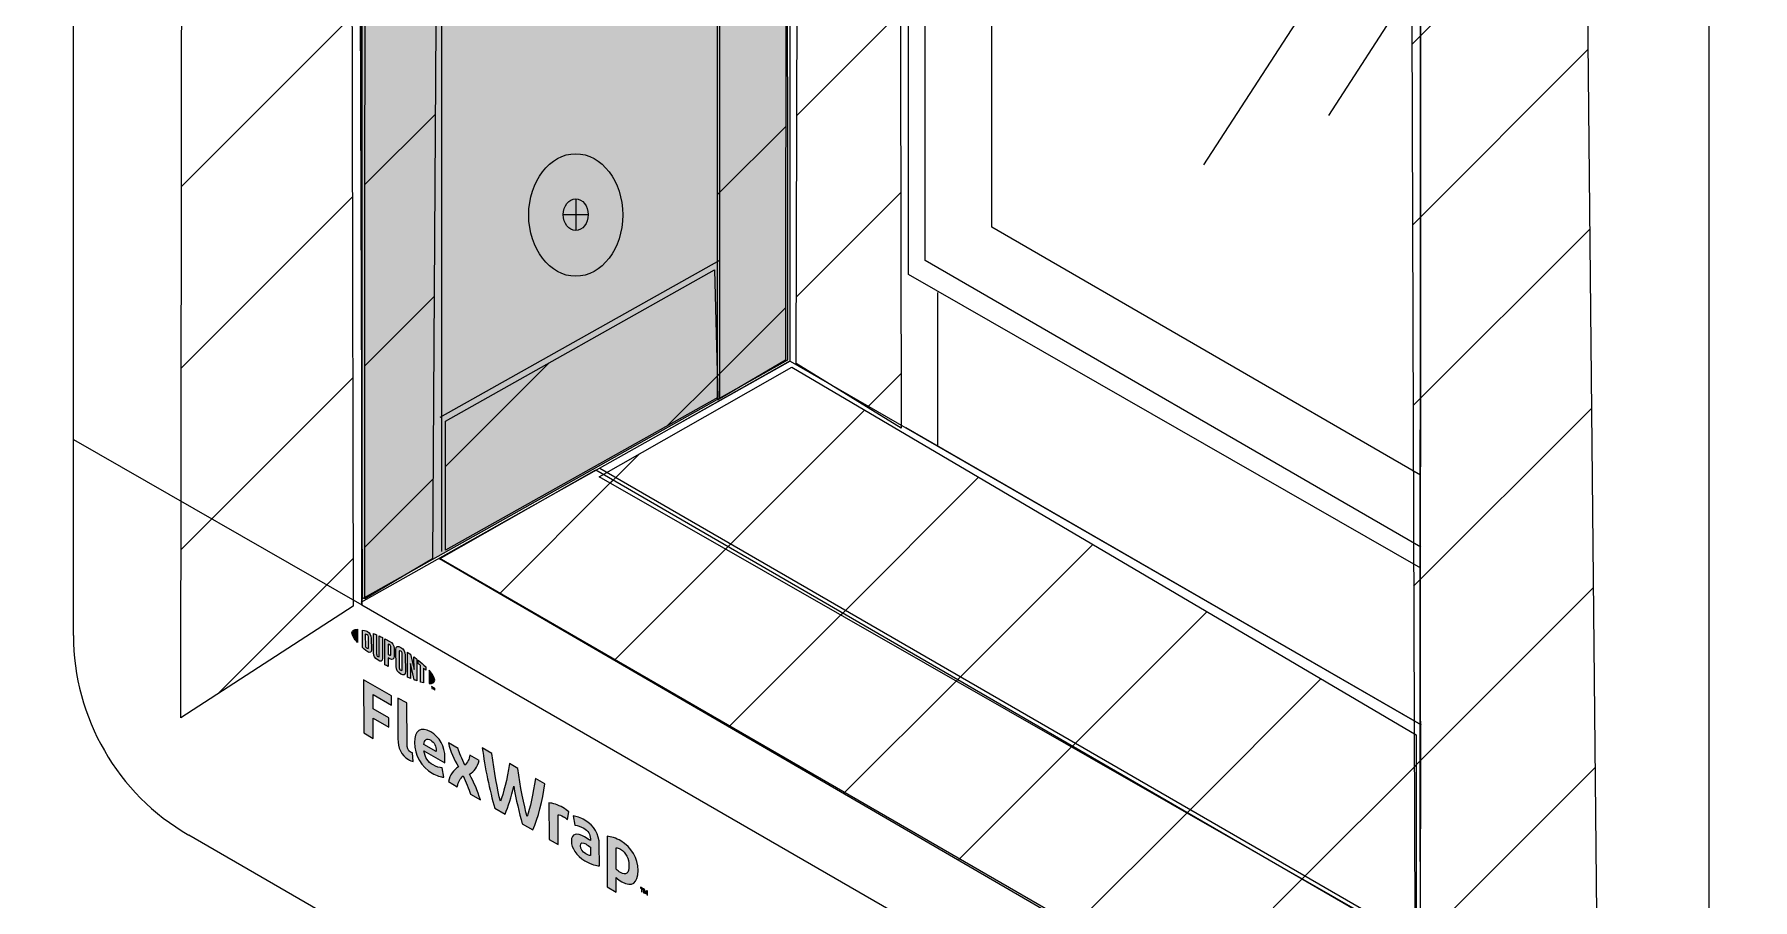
# Model space of a CAD drawing. Extents: x -1392 to 5791, y -3809 to 1722.
# Drawn here: x -850.2 to -716.2, y -1841.9 to -1774.4 of the extents above; entities that cross this region are included whole.
import ezdxf

# ---------------------------------------------------------------- set-up
doc = ezdxf.new("R2010")
doc.units = 0
doc.header["$MEASUREMENT"] = 0
for name, color, linetype, lineweight in [('G-ANNO-TTLB', 7, 'Continuous', 0), ('Layer 12', 7, 'Continuous', 0), ('TYVEK', 7, 'Continuous', 0), ('WALL SCRATCH', 7, 'Continuous', 0)]:
    doc.layers.add(name, color=color, linetype=linetype, lineweight=lineweight)
pattern_1 = [(45, (0, 0), (-7.071067, 7.07107), [])]

# ---------------------------------------------------------------- blocks, each defined once
blk = doc.blocks.new('Block_500')
at = {"layer": 'TYVEK', "true_color": 0x003b71, "transparency": 33554687}
h = blk.add_hatch(color=156, dxfattribs=at)
h.dxf.hatch_style = 2
edge = h.paths.add_edge_path()
edge.add_spline(control_points=[(-824.55, -1828.93), (-824.55, -1828.93), (-824.57, -1824.79), (-824.57, -1824.79), (-824.57, -1824.79), (-822.38, -1826.04), (-822.38, -1826.04), (-822.38, -1826.04), (-822.38, -1826.76), (-822.38, -1826.76), (-822.38, -1826.76), (-823.83, -1825.93), (-823.83, -1825.93), (-823.83, -1825.93), (-823.83, -1827.05), (-823.83, -1827.05), (-823.83, -1827.05), (-822.61, -1827.75), (-822.61, -1827.75), (-822.61, -1827.75), (-822.6, -1828.48), (-822.6, -1828.48), (-822.6, -1828.48), (-823.83, -1827.78), (-823.83, -1827.78), (-823.83, -1827.78), (-823.82, -1829.35), (-823.82, -1829.35), (-823.82, -1829.35), (-824.55, -1828.93), (-824.55, -1828.93)], knot_values=[0, 0, 0, 0, 1, 1, 1, 2, 2, 2, 3, 3, 3, 4, 4, 4, 5, 5, 5, 6, 6, 6, 7, 7, 7, 8, 8, 8, 9, 9, 9, 10, 10, 10, 10], degree=3, periodic=0)
h = blk.add_hatch(color=156, dxfattribs=at)
h.dxf.hatch_style = 2
edge = h.paths.add_edge_path()
edge.add_spline(control_points=[(-821.18, -1829.77), (-821.18, -1830.09), (-821.11, -1830.3), (-820.9, -1830.42), (-820.85, -1830.45), (-820.8, -1830.47), (-820.76, -1830.49), (-820.76, -1830.49), (-820.7, -1831.16), (-820.7, -1831.16), (-820.8, -1831.13), (-820.96, -1831.06), (-821.06, -1831), (-821.65, -1830.67), (-821.89, -1830.09), (-821.89, -1829.38), (-821.89, -1829.38), (-821.9, -1826.22), (-821.9, -1826.22), (-821.9, -1826.22), (-821.19, -1826.58), (-821.19, -1826.58), (-821.19, -1826.58), (-821.18, -1829.77), (-821.18, -1829.77)], knot_values=[0, 0, 0, 0, 1, 1, 1, 2, 2, 2, 3, 3, 3, 4, 4, 4, 5, 5, 5, 6, 6, 6, 7, 7, 7, 8, 8, 8, 8], degree=3, periodic=0)
h = blk.add_hatch(color=156, dxfattribs=at)
h.dxf.hatch_style = 2
edge = h.paths.add_edge_path()
edge.add_spline(control_points=[(-819.87, -1829.82), (-819.87, -1829.82), (-818.9, -1830.38), (-818.9, -1830.38), (-818.9, -1830.38), (-818.9, -1830.31), (-818.9, -1830.31), (-818.9, -1829.98), (-819.05, -1829.65), (-819.33, -1829.49), (-819.63, -1829.31), (-819.83, -1829.45), (-819.87, -1829.82)], knot_values=[0, 0, 0, 0, 1, 1, 1, 2, 2, 2, 3, 3, 3, 4, 4, 4, 4], degree=3, periodic=0)
edge = h.paths.add_edge_path()
edge.add_spline(control_points=[(-818.31, -1832.38), (-818.54, -1832.37), (-818.87, -1832.26), (-819.21, -1832.07), (-820.04, -1831.59), (-820.6, -1830.67), (-820.6, -1829.68), (-820.61, -1828.74), (-820.09, -1828.4), (-819.33, -1828.83), (-818.66, -1829.22), (-818.22, -1830.02), (-818.22, -1830.82), (-818.22, -1830.99), (-818.23, -1831.14), (-818.24, -1831.25), (-818.24, -1831.25), (-819.86, -1830.32), (-819.86, -1830.32), (-819.79, -1830.84), (-819.55, -1831.19), (-819.14, -1831.42), (-818.89, -1831.57), (-818.65, -1831.64), (-818.43, -1831.66), (-818.43, -1831.66), (-818.31, -1832.38), (-818.31, -1832.38)], knot_values=[0, 0, 0, 0, 1, 1, 1, 2, 2, 2, 3, 3, 3, 4, 4, 4, 5, 5, 5, 6, 6, 6, 7, 7, 7, 8, 8, 8, 9, 9, 9, 9], degree=3, periodic=0)
h = blk.add_hatch(color=156, dxfattribs=at)
h.dxf.hatch_style = 2
edge = h.paths.add_edge_path()
edge.add_spline(control_points=[(-817.17, -1831.58), (-817.52, -1830.95), (-817.79, -1830.38), (-817.95, -1829.7), (-817.95, -1829.7), (-817.19, -1830.14), (-817.19, -1830.14), (-817.12, -1830.44), (-816.89, -1830.98), (-816.66, -1831.44), (-816.48, -1831.23), (-816.31, -1830.97), (-816.28, -1830.66), (-816.28, -1830.66), (-815.56, -1831.07), (-815.56, -1831.07), (-815.69, -1831.61), (-815.92, -1831.91), (-816.3, -1832.15), (-815.93, -1832.84), (-815.68, -1833.4), (-815.46, -1834.15), (-815.46, -1834.15), (-816.23, -1833.71), (-816.23, -1833.71), (-816.34, -1833.31), (-816.59, -1832.72), (-816.81, -1832.27), (-817.01, -1832.49), (-817.19, -1832.74), (-817.26, -1833.12), (-817.26, -1833.12), (-817.95, -1832.72), (-817.95, -1832.72), (-817.82, -1832.18), (-817.58, -1831.84), (-817.17, -1831.58)], knot_values=[0, 0, 0, 0, 1, 1, 1, 2, 2, 2, 3, 3, 3, 4, 4, 4, 5, 5, 5, 6, 6, 6, 7, 7, 7, 8, 8, 8, 9, 9, 9, 10, 10, 10, 11, 11, 11, 12, 12, 12, 12], degree=3, periodic=0)
h = blk.add_hatch(color=156, dxfattribs=at)
h.dxf.hatch_style = 2
edge = h.paths.add_edge_path()
edge.add_spline(control_points=[(-811.17, -1832.48), (-811.17, -1832.48), (-810.42, -1832.91), (-810.42, -1832.91), (-810.61, -1834.17), (-810.95, -1835.61), (-811.38, -1836.49), (-811.38, -1836.49), (-812.19, -1836.03), (-812.19, -1836.03), (-812.44, -1835.14), (-812.67, -1834.15), (-812.86, -1833.07), (-813.05, -1833.92), (-813.27, -1834.67), (-813.53, -1835.26), (-813.53, -1835.26), (-814.33, -1834.8), (-814.33, -1834.8), (-814.74, -1833.43), (-815.11, -1831.59), (-815.31, -1830.1), (-815.31, -1830.1), (-814.56, -1830.53), (-814.56, -1830.53), (-814.4, -1831.87), (-814.11, -1833.44), (-813.9, -1834.25), (-813.68, -1833.68), (-813.34, -1832.52), (-813.19, -1831.32), (-813.19, -1831.32), (-812.53, -1831.69), (-812.53, -1831.69), (-812.38, -1833.07), (-812.04, -1834.62), (-811.81, -1835.44), (-811.61, -1834.87), (-811.32, -1833.64), (-811.17, -1832.48)], knot_values=[0, 0, 0, 0, 1, 1, 1, 2, 2, 2, 3, 3, 3, 4, 4, 4, 5, 5, 5, 6, 6, 6, 7, 7, 7, 8, 8, 8, 9, 9, 9, 10, 10, 10, 11, 11, 11, 12, 12, 12, 13, 13, 13, 13], degree=3, periodic=0)
h = blk.add_hatch(color=156, dxfattribs=at)
h.dxf.hatch_style = 2
edge = h.paths.add_edge_path()
edge.add_spline(control_points=[(-809.03, -1834.75), (-808.84, -1834.86), (-808.67, -1834.98), (-808.57, -1835.07), (-808.57, -1835.07), (-808.67, -1835.68), (-808.67, -1835.68), (-808.75, -1835.59), (-808.86, -1835.52), (-808.97, -1835.46), (-809.16, -1835.35), (-809.29, -1835.32), (-809.4, -1835.31), (-809.4, -1835.31), (-809.39, -1837.63), (-809.39, -1837.63), (-809.39, -1837.63), (-810.1, -1837.23), (-810.1, -1837.23), (-810.1, -1837.23), (-810.11, -1834.39), (-810.11, -1834.39), (-809.83, -1834.39), (-809.4, -1834.54), (-809.03, -1834.75)], knot_values=[0, 0, 0, 0, 1, 1, 1, 2, 2, 2, 3, 3, 3, 4, 4, 4, 5, 5, 5, 6, 6, 6, 7, 7, 7, 8, 8, 8, 8], degree=3, periodic=0)
h = blk.add_hatch(color=156, dxfattribs=at)
h.dxf.hatch_style = 2
edge = h.paths.add_edge_path()
edge.add_spline(control_points=[(-806.87, -1838.48), (-806.87, -1838.48), (-806.87, -1837.85), (-806.87, -1837.85), (-806.99, -1837.75), (-807.12, -1837.66), (-807.24, -1837.59), (-807.47, -1837.46), (-807.66, -1837.46), (-807.66, -1837.74), (-807.66, -1837.98), (-807.5, -1838.2), (-807.23, -1838.36), (-807.08, -1838.45), (-806.95, -1838.49), (-806.87, -1838.48)], knot_values=[0, 0, 0, 0, 1, 1, 1, 2, 2, 2, 3, 3, 3, 4, 4, 4, 5, 5, 5, 5], degree=3, periodic=0)
edge = h.paths.add_edge_path()
edge.add_spline(control_points=[(-807.3, -1838.9), (-808, -1838.5), (-808.36, -1837.9), (-808.36, -1837.37), (-808.36, -1836.78), (-807.95, -1836.68), (-807.33, -1837.03), (-807.19, -1837.11), (-807, -1837.24), (-806.88, -1837.33), (-806.88, -1837.33), (-806.88, -1837.19), (-806.88, -1837.19), (-806.88, -1836.83), (-807.06, -1836.56), (-807.4, -1836.36), (-807.63, -1836.23), (-807.87, -1836.13), (-808.08, -1836.11), (-808.08, -1836.11), (-808.21, -1835.4), (-808.21, -1835.4), (-807.99, -1835.42), (-807.63, -1835.55), (-807.32, -1835.73), (-806.57, -1836.17), (-806.19, -1836.84), (-806.19, -1837.64), (-806.19, -1837.64), (-806.18, -1839.29), (-806.18, -1839.29), (-806.39, -1839.29), (-806.79, -1839.2), (-807.3, -1838.9)], knot_values=[0, 0, 0, 0, 1, 1, 1, 2, 2, 2, 3, 3, 3, 4, 4, 4, 5, 5, 5, 6, 6, 6, 7, 7, 7, 8, 8, 8, 9, 9, 9, 10, 10, 10, 11, 11, 11, 11], degree=3, periodic=0)
h = blk.add_hatch(color=156, dxfattribs=at)
h.dxf.hatch_style = 2
edge = h.paths.add_edge_path()
edge.add_spline(control_points=[(-804.54, -1839.82), (-804.09, -1840.08), (-803.88, -1839.88), (-803.88, -1839.27), (-803.88, -1838.74), (-804.08, -1838.27), (-804.54, -1838), (-804.67, -1837.93), (-804.76, -1837.9), (-804.87, -1837.89), (-804.87, -1837.89), (-804.87, -1839.55), (-804.87, -1839.55), (-804.77, -1839.65), (-804.69, -1839.73), (-804.54, -1839.82)], knot_values=[0, 0, 0, 0, 1, 1, 1, 2, 2, 2, 3, 3, 3, 4, 4, 4, 5, 5, 5, 5], degree=3, periodic=0)
edge = h.paths.add_edge_path()
edge.add_spline(control_points=[(-804.43, -1840.54), (-804.61, -1840.43), (-804.74, -1840.34), (-804.87, -1840.21), (-804.87, -1840.21), (-804.86, -1841.34), (-804.86, -1841.34), (-804.86, -1841.34), (-805.57, -1840.93), (-805.57, -1840.93), (-805.57, -1840.93), (-805.58, -1836.99), (-805.58, -1836.99), (-805.28, -1837), (-804.87, -1837.14), (-804.51, -1837.35), (-803.67, -1837.83), (-803.16, -1838.71), (-803.16, -1839.66), (-803.16, -1840.63), (-803.63, -1841), (-804.43, -1840.54)], knot_values=[0, 0, 0, 0, 1, 1, 1, 2, 2, 2, 3, 3, 3, 4, 4, 4, 5, 5, 5, 6, 6, 6, 7, 7, 7, 7], degree=3, periodic=0)
h = blk.add_hatch(color=156, dxfattribs=at)
h.dxf.hatch_style = 2
edge = h.paths.add_edge_path()
edge.add_spline(control_points=[(-802.65, -1841.14), (-802.63, -1841.23), (-802.6, -1841.3), (-802.57, -1841.37), (-802.54, -1841.33), (-802.52, -1841.29), (-802.49, -1841.23), (-802.49, -1841.23), (-802.42, -1841.28), (-802.42, -1841.28), (-802.42, -1841.28), (-802.42, -1841.58), (-802.42, -1841.58), (-802.42, -1841.58), (-802.48, -1841.55), (-802.48, -1841.55), (-802.48, -1841.55), (-802.48, -1841.4), (-802.48, -1841.4), (-802.48, -1841.4), (-802.48, -1841.36), (-802.48, -1841.36), (-802.5, -1841.39), (-802.53, -1841.43), (-802.55, -1841.45), (-802.55, -1841.45), (-802.6, -1841.42), (-802.6, -1841.42), (-802.62, -1841.37), (-802.64, -1841.31), (-802.67, -1841.25), (-802.67, -1841.25), (-802.66, -1841.3), (-802.66, -1841.3), (-802.66, -1841.3), (-802.66, -1841.44), (-802.66, -1841.44), (-802.66, -1841.44), (-802.73, -1841.41), (-802.73, -1841.41), (-802.73, -1841.41), (-802.73, -1841.1), (-802.73, -1841.1), (-802.73, -1841.1), (-802.65, -1841.14), (-802.65, -1841.14)], knot_values=[0, 0, 0, 0, 1, 1, 1, 2, 2, 2, 3, 3, 3, 4, 4, 4, 5, 5, 5, 6, 6, 6, 7, 7, 7, 8, 8, 8, 9, 9, 9, 10, 10, 10, 11, 11, 11, 12, 12, 12, 13, 13, 13, 14, 14, 14, 15, 15, 15, 15], degree=3, periodic=0)
edge = h.paths.add_edge_path()
edge.add_spline(control_points=[(-802.9, -1841.07), (-802.9, -1841.07), (-802.97, -1841.03), (-802.97, -1841.03), (-802.97, -1841.03), (-802.97, -1840.96), (-802.97, -1840.96), (-802.97, -1840.96), (-802.76, -1841.08), (-802.76, -1841.08), (-802.76, -1841.08), (-802.76, -1841.15), (-802.76, -1841.15), (-802.76, -1841.15), (-802.83, -1841.11), (-802.83, -1841.11), (-802.83, -1841.11), (-802.83, -1841.35), (-802.83, -1841.35), (-802.83, -1841.35), (-802.9, -1841.31), (-802.9, -1841.31), (-802.9, -1841.31), (-802.9, -1841.07), (-802.9, -1841.07)], knot_values=[0, 0, 0, 0, 1, 1, 1, 2, 2, 2, 3, 3, 3, 4, 4, 4, 5, 5, 5, 6, 6, 6, 7, 7, 7, 8, 8, 8, 8], degree=3, periodic=0)
at = {"layer": 'TYVEK'}
for points, knots in [([(-824.55, -1828.93), (-824.55, -1828.93), (-824.57, -1824.79), (-824.57, -1824.79), (-824.57, -1824.79), (-822.38, -1826.04), (-822.38, -1826.04), (-822.38, -1826.04), (-822.38, -1826.76), (-822.38, -1826.76), (-822.38, -1826.76), (-823.83, -1825.93), (-823.83, -1825.93), (-823.83, -1825.93), (-823.83, -1827.05), (-823.83, -1827.05), (-823.83, -1827.05), (-822.61, -1827.75), (-822.61, -1827.75), (-822.61, -1827.75), (-822.6, -1828.48), (-822.6, -1828.48), (-822.6, -1828.48), (-823.83, -1827.78), (-823.83, -1827.78), (-823.83, -1827.78), (-823.82, -1829.35), (-823.82, -1829.35), (-823.82, -1829.35), (-824.55, -1828.93), (-824.55, -1828.93)], [0, 0, 0, 0, 1, 1, 1, 2, 2, 2, 3, 3, 3, 4, 4, 4, 5, 5, 5, 6, 6, 6, 7, 7, 7, 8, 8, 8, 9, 9, 9, 10, 10, 10, 10]), ([(-821.18, -1829.77), (-821.18, -1830.09), (-821.11, -1830.3), (-820.9, -1830.42), (-820.85, -1830.45), (-820.8, -1830.47), (-820.76, -1830.49), (-820.76, -1830.49), (-820.7, -1831.16), (-820.7, -1831.16), (-820.8, -1831.13), (-820.96, -1831.06), (-821.06, -1831), (-821.65, -1830.67), (-821.89, -1830.09), (-821.89, -1829.38), (-821.89, -1829.38), (-821.9, -1826.22), (-821.9, -1826.22), (-821.9, -1826.22), (-821.19, -1826.58), (-821.19, -1826.58), (-821.19, -1826.58), (-821.18, -1829.77), (-821.18, -1829.77)], [0, 0, 0, 0, 1, 1, 1, 2, 2, 2, 3, 3, 3, 4, 4, 4, 5, 5, 5, 6, 6, 6, 7, 7, 7, 8, 8, 8, 8]), ([(-818.31, -1832.38), (-818.54, -1832.37), (-818.87, -1832.26), (-819.21, -1832.07), (-820.04, -1831.59), (-820.6, -1830.67), (-820.6, -1829.68), (-820.61, -1828.74), (-820.09, -1828.4), (-819.33, -1828.83), (-818.66, -1829.22), (-818.22, -1830.02), (-818.22, -1830.82), (-818.22, -1830.99), (-818.23, -1831.14), (-818.24, -1831.25), (-818.24, -1831.25), (-819.86, -1830.32), (-819.86, -1830.32), (-819.79, -1830.84), (-819.55, -1831.19), (-819.14, -1831.42), (-818.89, -1831.57), (-818.65, -1831.64), (-818.43, -1831.66), (-818.43, -1831.66), (-818.31, -1832.38), (-818.31, -1832.38)], [0, 0, 0, 0, 1, 1, 1, 2, 2, 2, 3, 3, 3, 4, 4, 4, 5, 5, 5, 6, 6, 6, 7, 7, 7, 8, 8, 8, 9, 9, 9, 9]), ([(-819.87, -1829.82), (-819.87, -1829.82), (-818.9, -1830.38), (-818.9, -1830.38), (-818.9, -1830.38), (-818.9, -1830.31), (-818.9, -1830.31), (-818.9, -1829.98), (-819.05, -1829.65), (-819.33, -1829.49), (-819.63, -1829.31), (-819.83, -1829.45), (-819.87, -1829.82)], [0, 0, 0, 0, 1, 1, 1, 2, 2, 2, 3, 3, 3, 4, 4, 4, 4]), ([(-817.17, -1831.58), (-817.52, -1830.95), (-817.79, -1830.38), (-817.95, -1829.7), (-817.95, -1829.7), (-817.19, -1830.14), (-817.19, -1830.14), (-817.12, -1830.44), (-816.89, -1830.98), (-816.66, -1831.44), (-816.48, -1831.23), (-816.31, -1830.97), (-816.28, -1830.66), (-816.28, -1830.66), (-815.56, -1831.07), (-815.56, -1831.07), (-815.69, -1831.61), (-815.92, -1831.91), (-816.3, -1832.15), (-815.93, -1832.84), (-815.68, -1833.4), (-815.46, -1834.15), (-815.46, -1834.15), (-816.23, -1833.71), (-816.23, -1833.71), (-816.34, -1833.31), (-816.59, -1832.72), (-816.81, -1832.27), (-817.01, -1832.49), (-817.19, -1832.74), (-817.26, -1833.12), (-817.26, -1833.12), (-817.95, -1832.72), (-817.95, -1832.72), (-817.82, -1832.18), (-817.58, -1831.84), (-817.17, -1831.58)], [0, 0, 0, 0, 1, 1, 1, 2, 2, 2, 3, 3, 3, 4, 4, 4, 5, 5, 5, 6, 6, 6, 7, 7, 7, 8, 8, 8, 9, 9, 9, 10, 10, 10, 11, 11, 11, 12, 12, 12, 12]), ([(-811.17, -1832.48), (-811.17, -1832.48), (-810.42, -1832.91), (-810.42, -1832.91), (-810.61, -1834.17), (-810.95, -1835.61), (-811.38, -1836.49), (-811.38, -1836.49), (-812.19, -1836.03), (-812.19, -1836.03), (-812.44, -1835.14), (-812.67, -1834.15), (-812.86, -1833.07), (-813.05, -1833.92), (-813.27, -1834.67), (-813.53, -1835.26), (-813.53, -1835.26), (-814.33, -1834.8), (-814.33, -1834.8), (-814.74, -1833.43), (-815.11, -1831.59), (-815.31, -1830.1), (-815.31, -1830.1), (-814.56, -1830.53), (-814.56, -1830.53), (-814.4, -1831.87), (-814.11, -1833.44), (-813.9, -1834.25), (-813.68, -1833.68), (-813.34, -1832.52), (-813.19, -1831.32), (-813.19, -1831.32), (-812.53, -1831.69), (-812.53, -1831.69), (-812.38, -1833.07), (-812.04, -1834.62), (-811.81, -1835.44), (-811.61, -1834.87), (-811.32, -1833.64), (-811.17, -1832.48)], [0, 0, 0, 0, 1, 1, 1, 2, 2, 2, 3, 3, 3, 4, 4, 4, 5, 5, 5, 6, 6, 6, 7, 7, 7, 8, 8, 8, 9, 9, 9, 10, 10, 10, 11, 11, 11, 12, 12, 12, 13, 13, 13, 13]), ([(-809.03, -1834.75), (-808.84, -1834.86), (-808.67, -1834.98), (-808.57, -1835.07), (-808.57, -1835.07), (-808.67, -1835.68), (-808.67, -1835.68), (-808.75, -1835.59), (-808.86, -1835.52), (-808.97, -1835.46), (-809.16, -1835.35), (-809.29, -1835.32), (-809.4, -1835.31), (-809.4, -1835.31), (-809.39, -1837.63), (-809.39, -1837.63), (-809.39, -1837.63), (-810.1, -1837.23), (-810.1, -1837.23), (-810.1, -1837.23), (-810.11, -1834.39), (-810.11, -1834.39), (-809.83, -1834.39), (-809.4, -1834.54), (-809.03, -1834.75)], [0, 0, 0, 0, 1, 1, 1, 2, 2, 2, 3, 3, 3, 4, 4, 4, 5, 5, 5, 6, 6, 6, 7, 7, 7, 8, 8, 8, 8]), ([(-807.3, -1838.9), (-808, -1838.5), (-808.36, -1837.9), (-808.36, -1837.37), (-808.36, -1836.78), (-807.95, -1836.68), (-807.33, -1837.03), (-807.19, -1837.11), (-807, -1837.24), (-806.88, -1837.33), (-806.88, -1837.33), (-806.88, -1837.19), (-806.88, -1837.19), (-806.88, -1836.83), (-807.06, -1836.56), (-807.4, -1836.36), (-807.63, -1836.23), (-807.87, -1836.13), (-808.08, -1836.11), (-808.08, -1836.11), (-808.21, -1835.4), (-808.21, -1835.4), (-807.99, -1835.42), (-807.63, -1835.55), (-807.32, -1835.73), (-806.57, -1836.17), (-806.19, -1836.84), (-806.19, -1837.64), (-806.19, -1837.64), (-806.18, -1839.29), (-806.18, -1839.29), (-806.39, -1839.29), (-806.79, -1839.2), (-807.3, -1838.9)], [0, 0, 0, 0, 1, 1, 1, 2, 2, 2, 3, 3, 3, 4, 4, 4, 5, 5, 5, 6, 6, 6, 7, 7, 7, 8, 8, 8, 9, 9, 9, 10, 10, 10, 11, 11, 11, 11]), ([(-804.43, -1840.54), (-804.61, -1840.43), (-804.74, -1840.34), (-804.87, -1840.21), (-804.87, -1840.21), (-804.86, -1841.34), (-804.86, -1841.34), (-804.86, -1841.34), (-805.57, -1840.93), (-805.57, -1840.93), (-805.57, -1840.93), (-805.58, -1836.99), (-805.58, -1836.99), (-805.28, -1837), (-804.87, -1837.14), (-804.51, -1837.35), (-803.67, -1837.83), (-803.16, -1838.71), (-803.16, -1839.66), (-803.16, -1840.63), (-803.63, -1841), (-804.43, -1840.54)], [0, 0, 0, 0, 1, 1, 1, 2, 2, 2, 3, 3, 3, 4, 4, 4, 5, 5, 5, 6, 6, 6, 7, 7, 7, 7]), ([(-806.87, -1838.48), (-806.87, -1838.48), (-806.87, -1837.85), (-806.87, -1837.85), (-806.99, -1837.75), (-807.12, -1837.66), (-807.24, -1837.59), (-807.47, -1837.46), (-807.66, -1837.46), (-807.66, -1837.74), (-807.66, -1837.98), (-807.5, -1838.2), (-807.23, -1838.36), (-807.08, -1838.45), (-806.95, -1838.49), (-806.87, -1838.48)], [0, 0, 0, 0, 1, 1, 1, 2, 2, 2, 3, 3, 3, 4, 4, 4, 5, 5, 5, 5]), ([(-804.54, -1839.82), (-804.09, -1840.08), (-803.88, -1839.88), (-803.88, -1839.27), (-803.88, -1838.74), (-804.08, -1838.27), (-804.54, -1838), (-804.67, -1837.93), (-804.76, -1837.9), (-804.87, -1837.89), (-804.87, -1837.89), (-804.87, -1839.55), (-804.87, -1839.55), (-804.77, -1839.65), (-804.69, -1839.73), (-804.54, -1839.82)], [0, 0, 0, 0, 1, 1, 1, 2, 2, 2, 3, 3, 3, 4, 4, 4, 5, 5, 5, 5]), ([(-802.9, -1841.07), (-802.9, -1841.07), (-802.97, -1841.03), (-802.97, -1841.03), (-802.97, -1841.03), (-802.97, -1840.96), (-802.97, -1840.96), (-802.97, -1840.96), (-802.76, -1841.08), (-802.76, -1841.08), (-802.76, -1841.08), (-802.76, -1841.15), (-802.76, -1841.15), (-802.76, -1841.15), (-802.83, -1841.11), (-802.83, -1841.11), (-802.83, -1841.11), (-802.83, -1841.35), (-802.83, -1841.35), (-802.83, -1841.35), (-802.9, -1841.31), (-802.9, -1841.31), (-802.9, -1841.31), (-802.9, -1841.07), (-802.9, -1841.07)], [0, 0, 0, 0, 1, 1, 1, 2, 2, 2, 3, 3, 3, 4, 4, 4, 5, 5, 5, 6, 6, 6, 7, 7, 7, 8, 8, 8, 8]), ([(-802.65, -1841.14), (-802.63, -1841.23), (-802.6, -1841.3), (-802.57, -1841.37), (-802.54, -1841.33), (-802.52, -1841.29), (-802.49, -1841.23), (-802.49, -1841.23), (-802.42, -1841.28), (-802.42, -1841.28), (-802.42, -1841.28), (-802.42, -1841.58), (-802.42, -1841.58), (-802.42, -1841.58), (-802.48, -1841.55), (-802.48, -1841.55), (-802.48, -1841.55), (-802.48, -1841.4), (-802.48, -1841.4), (-802.48, -1841.4), (-802.48, -1841.36), (-802.48, -1841.36), (-802.5, -1841.39), (-802.53, -1841.43), (-802.55, -1841.45), (-802.55, -1841.45), (-802.6, -1841.42), (-802.6, -1841.42), (-802.62, -1841.37), (-802.64, -1841.31), (-802.67, -1841.25), (-802.67, -1841.25), (-802.66, -1841.3), (-802.66, -1841.3), (-802.66, -1841.3), (-802.66, -1841.44), (-802.66, -1841.44), (-802.66, -1841.44), (-802.73, -1841.41), (-802.73, -1841.41), (-802.73, -1841.41), (-802.73, -1841.1), (-802.73, -1841.1), (-802.73, -1841.1), (-802.65, -1841.14), (-802.65, -1841.14)], [0, 0, 0, 0, 1, 1, 1, 2, 2, 2, 3, 3, 3, 4, 4, 4, 5, 5, 5, 6, 6, 6, 7, 7, 7, 8, 8, 8, 9, 9, 9, 10, 10, 10, 11, 11, 11, 12, 12, 12, 13, 13, 13, 14, 14, 14, 15, 15, 15, 15])]:
    blk.add_open_spline(points, degree=3, knots=knots, dxfattribs=at)
blk = doc.blocks.new('Block_501')
at = {"layer": 'TYVEK', "true_color": 0x003b71, "transparency": 33554687}
h = blk.add_hatch(color=156, dxfattribs=at)
h.dxf.hatch_style = 2
edge = h.paths.add_edge_path()
edge.add_spline(control_points=[(-825.47, -1821.11), (-825.47, -1821.3), (-825.31, -1821.57), (-825.03, -1821.88), (-825.03, -1821.88), (-825.03, -1820.84), (-825.03, -1820.84), (-825.31, -1820.83), (-825.47, -1820.92), (-825.47, -1821.11)], knot_values=[0, 0, 0, 0, 1, 1, 1, 2, 2, 2, 3, 3, 3, 3], degree=3, periodic=0)
h = blk.add_hatch(color=156, dxfattribs=at)
h.dxf.hatch_style = 2
edge = h.paths.add_edge_path()
edge.add_spline(control_points=[(-824.19, -1822.27), (-824.19, -1822.35), (-824.23, -1822.35), (-824.28, -1822.32), (-824.32, -1822.3), (-824.38, -1822.25), (-824.42, -1822.21), (-824.42, -1822.21), (-824.43, -1821.21), (-824.43, -1821.21), (-824.38, -1821.23), (-824.32, -1821.24), (-824.28, -1821.27), (-824.23, -1821.29), (-824.19, -1821.34), (-824.19, -1821.42), (-824.19, -1821.42), (-824.19, -1822.27), (-824.19, -1822.27)], knot_values=[0, 0, 0, 0, 1, 1, 1, 2, 2, 2, 3, 3, 3, 4, 4, 4, 5, 5, 5, 6, 6, 6, 6], degree=3, periodic=0)
edge = h.paths.add_edge_path()
edge.add_spline(control_points=[(-824.25, -1821.02), (-824.33, -1820.98), (-824.44, -1820.94), (-824.64, -1820.9), (-824.64, -1820.9), (-824.64, -1822.27), (-824.64, -1822.27), (-824.46, -1822.44), (-824.32, -1822.56), (-824.24, -1822.6), (-824.06, -1822.7), (-823.96, -1822.64), (-823.96, -1822.43), (-823.96, -1822.43), (-823.97, -1821.52), (-823.97, -1821.52), (-823.97, -1821.31), (-824.07, -1821.13), (-824.25, -1821.02)], knot_values=[0, 0, 0, 0, 1, 1, 1, 2, 2, 2, 3, 3, 3, 4, 4, 4, 5, 5, 5, 6, 6, 6, 6], degree=3, periodic=0)
h = blk.add_hatch(color=156, dxfattribs=at)
h.dxf.hatch_style = 2
edge = h.paths.add_edge_path()
edge.add_spline(control_points=[(-823.34, -1822.92), (-823.34, -1823), (-823.36, -1823.03), (-823.45, -1822.97), (-823.53, -1822.91), (-823.55, -1822.86), (-823.55, -1822.76), (-823.55, -1822.76), (-823.56, -1821.26), (-823.56, -1821.26), (-823.61, -1821.24), (-823.74, -1821.19), (-823.79, -1821.16), (-823.79, -1821.16), (-823.79, -1822.68), (-823.79, -1822.68), (-823.79, -1822.92), (-823.69, -1823.08), (-823.44, -1823.25), (-823.22, -1823.4), (-823.09, -1823.35), (-823.09, -1823.08), (-823.09, -1823.08), (-823.09, -1821.48), (-823.09, -1821.48), (-823.14, -1821.46), (-823.29, -1821.38), (-823.34, -1821.36), (-823.34, -1821.36), (-823.34, -1822.92), (-823.34, -1822.92)], knot_values=[0, 0, 0, 0, 1, 1, 1, 2, 2, 2, 3, 3, 3, 4, 4, 4, 5, 5, 5, 6, 6, 6, 7, 7, 7, 8, 8, 8, 9, 9, 9, 10, 10, 10, 10], degree=3, periodic=0)
h = blk.add_hatch(color=156, dxfattribs=at)
h.dxf.hatch_style = 2
edge = h.paths.add_edge_path()
edge.add_spline(control_points=[(-822.44, -1822.77), (-822.44, -1822.86), (-822.47, -1822.89), (-822.57, -1822.83), (-822.57, -1822.83), (-822.65, -1822.78), (-822.65, -1822.78), (-822.65, -1822.78), (-822.65, -1821.99), (-822.65, -1821.99), (-822.62, -1822.01), (-822.6, -1822.02), (-822.57, -1822.03), (-822.46, -1822.09), (-822.44, -1822.15), (-822.44, -1822.24), (-822.44, -1822.24), (-822.44, -1822.77), (-822.44, -1822.77)], knot_values=[0, 0, 0, 0, 1, 1, 1, 2, 2, 2, 3, 3, 3, 4, 4, 4, 5, 5, 5, 6, 6, 6, 6], degree=3, periodic=0)
edge = h.paths.add_edge_path()
edge.add_spline(control_points=[(-822.56, -1821.76), (-822.6, -1821.73), (-822.76, -1821.65), (-822.9, -1821.58), (-822.9, -1821.58), (-822.9, -1823.6), (-822.9, -1823.6), (-822.85, -1823.63), (-822.72, -1823.71), (-822.65, -1823.75), (-822.65, -1823.75), (-822.65, -1823.06), (-822.65, -1823.06), (-822.65, -1823.06), (-822.56, -1823.12), (-822.56, -1823.12), (-822.3, -1823.27), (-822.19, -1823.19), (-822.19, -1822.94), (-822.19, -1822.94), (-822.19, -1822.34), (-822.19, -1822.34), (-822.19, -1822.09), (-822.32, -1821.9), (-822.56, -1821.76)], knot_values=[0, 0, 0, 0, 1, 1, 1, 2, 2, 2, 3, 3, 3, 4, 4, 4, 5, 5, 5, 6, 6, 6, 7, 7, 7, 8, 8, 8, 8], degree=3, periodic=0)
h = blk.add_hatch(color=156, dxfattribs=at)
h.dxf.hatch_style = 2
edge = h.paths.add_edge_path()
edge.add_spline(control_points=[(-821.56, -1823.98), (-821.56, -1824.06), (-821.58, -1824.09), (-821.67, -1824.04), (-821.76, -1824), (-821.78, -1823.94), (-821.78, -1823.85), (-821.78, -1823.85), (-821.79, -1822.6), (-821.79, -1822.6), (-821.79, -1822.51), (-821.76, -1822.48), (-821.67, -1822.54), (-821.59, -1822.59), (-821.56, -1822.64), (-821.56, -1822.72), (-821.56, -1822.72), (-821.56, -1823.98), (-821.56, -1823.98)], knot_values=[0, 0, 0, 0, 1, 1, 1, 2, 2, 2, 3, 3, 3, 4, 4, 4, 5, 5, 5, 6, 6, 6, 6], degree=3, periodic=0)
edge = h.paths.add_edge_path()
edge.add_spline(control_points=[(-821.67, -1822.25), (-821.9, -1822.11), (-822.04, -1822.15), (-822.04, -1822.41), (-822.04, -1822.41), (-822.03, -1823.73), (-822.03, -1823.73), (-822.03, -1824.01), (-821.91, -1824.2), (-821.67, -1824.33), (-821.43, -1824.45), (-821.31, -1824.42), (-821.31, -1824.12), (-821.31, -1824.12), (-821.32, -1822.86), (-821.32, -1822.86), (-821.32, -1822.57), (-821.43, -1822.41), (-821.67, -1822.25)], knot_values=[0, 0, 0, 0, 1, 1, 1, 2, 2, 2, 3, 3, 3, 4, 4, 4, 5, 5, 5, 6, 6, 6, 6], degree=3, periodic=0)
h = blk.add_hatch(color=156, dxfattribs=at)
h.dxf.hatch_style = 2
edge = h.paths.add_edge_path()
edge.add_spline(control_points=[(-820.63, -1823.98), (-820.63, -1823.98), (-820.91, -1822.79), (-820.91, -1822.79), (-820.98, -1822.74), (-821.07, -1822.68), (-821.14, -1822.63), (-821.14, -1822.63), (-821.13, -1824.57), (-821.13, -1824.57), (-821.09, -1824.59), (-820.96, -1824.64), (-820.9, -1824.67), (-820.9, -1824.67), (-820.92, -1823.52), (-820.92, -1823.52), (-820.92, -1823.52), (-820.63, -1824.78), (-820.63, -1824.78), (-820.57, -1824.8), (-820.48, -1824.84), (-820.42, -1824.86), (-820.42, -1824.86), (-820.42, -1823.16), (-820.42, -1823.16), (-820.48, -1823.11), (-820.6, -1823.02), (-820.65, -1822.98), (-820.65, -1822.98), (-820.63, -1823.98), (-820.63, -1823.98)], knot_values=[0, 0, 0, 0, 1, 1, 1, 2, 2, 2, 3, 3, 3, 4, 4, 4, 5, 5, 5, 6, 6, 6, 7, 7, 7, 8, 8, 8, 9, 9, 9, 10, 10, 10, 10], degree=3, periodic=0)
h = blk.add_hatch(color=156, dxfattribs=at)
h.dxf.hatch_style = 2
edge = h.paths.add_edge_path()
edge.add_spline(control_points=[(-820.3, -1823.52), (-820.24, -1823.57), (-820.18, -1823.62), (-820.12, -1823.67), (-820.12, -1823.67), (-820.12, -1824.96), (-820.12, -1824.96), (-820.06, -1824.97), (-819.96, -1825), (-819.9, -1825.02), (-819.9, -1825.02), (-819.9, -1823.86), (-819.9, -1823.86), (-819.84, -1823.91), (-819.78, -1823.97), (-819.72, -1824.02), (-819.72, -1824.02), (-819.72, -1823.77), (-819.72, -1823.77), (-819.9, -1823.6), (-820.08, -1823.43), (-820.3, -1823.26), (-820.3, -1823.26), (-820.3, -1823.52), (-820.3, -1823.52)], knot_values=[0, 0, 0, 0, 1, 1, 1, 2, 2, 2, 3, 3, 3, 4, 4, 4, 5, 5, 5, 6, 6, 6, 7, 7, 7, 8, 8, 8, 8], degree=3, periodic=0)
h = blk.add_hatch(color=156, dxfattribs=at)
h.dxf.hatch_style = 2
edge = h.paths.add_edge_path()
edge.add_spline(control_points=[(-819.02, -1824.81), (-819.02, -1825), (-819.18, -1825.09), (-819.46, -1825.08), (-819.46, -1825.08), (-819.46, -1824.04), (-819.46, -1824.04), (-819.18, -1824.35), (-819.02, -1824.62), (-819.02, -1824.81)], knot_values=[0, 0, 0, 0, 1, 1, 1, 2, 2, 2, 3, 3, 3, 3], degree=3, periodic=0)
h = blk.add_hatch(color=156, dxfattribs=at)
h.dxf.hatch_style = 2
edge = h.paths.add_edge_path()
edge.add_spline(control_points=[(-819.15, -1825.36), (-819.15, -1825.36), (-819.12, -1825.38), (-819.12, -1825.38), (-819.12, -1825.38), (-819.08, -1825.47), (-819.08, -1825.47), (-819.08, -1825.47), (-819.04, -1825.42), (-819.04, -1825.42), (-819.04, -1825.42), (-819.01, -1825.44), (-819.01, -1825.44), (-819.01, -1825.44), (-819.01, -1825.59), (-819.01, -1825.59), (-819.01, -1825.59), (-819.04, -1825.57), (-819.04, -1825.57), (-819.04, -1825.57), (-819.04, -1825.47), (-819.04, -1825.47), (-819.04, -1825.47), (-819.08, -1825.52), (-819.08, -1825.52), (-819.08, -1825.52), (-819.08, -1825.51), (-819.08, -1825.51), (-819.08, -1825.51), (-819.12, -1825.42), (-819.12, -1825.42), (-819.12, -1825.42), (-819.12, -1825.53), (-819.12, -1825.53), (-819.12, -1825.53), (-819.15, -1825.51), (-819.15, -1825.51), (-819.15, -1825.51), (-819.15, -1825.36), (-819.15, -1825.36)], knot_values=[0, 0, 0, 0, 1, 1, 1, 2, 2, 2, 3, 3, 3, 4, 4, 4, 5, 5, 5, 6, 6, 6, 7, 7, 7, 8, 8, 8, 9, 9, 9, 10, 10, 10, 11, 11, 11, 12, 12, 12, 13, 13, 13, 13], degree=3, periodic=0)
edge = h.paths.add_edge_path()
edge.add_spline(control_points=[(-819.24, -1825.34), (-819.24, -1825.34), (-819.28, -1825.31), (-819.28, -1825.31), (-819.28, -1825.31), (-819.28, -1825.29), (-819.28, -1825.29), (-819.28, -1825.29), (-819.17, -1825.35), (-819.17, -1825.35), (-819.17, -1825.35), (-819.17, -1825.37), (-819.17, -1825.37), (-819.17, -1825.37), (-819.21, -1825.35), (-819.21, -1825.35), (-819.21, -1825.35), (-819.21, -1825.47), (-819.21, -1825.47), (-819.21, -1825.47), (-819.24, -1825.46), (-819.24, -1825.46), (-819.24, -1825.46), (-819.24, -1825.34), (-819.24, -1825.34)], knot_values=[0, 0, 0, 0, 1, 1, 1, 2, 2, 2, 3, 3, 3, 4, 4, 4, 5, 5, 5, 6, 6, 6, 7, 7, 7, 8, 8, 8, 8], degree=3, periodic=0)
at = {"layer": 'TYVEK'}
for points, knots in [([(-825.47, -1821.11), (-825.47, -1821.3), (-825.31, -1821.57), (-825.03, -1821.88), (-825.03, -1821.88), (-825.03, -1820.84), (-825.03, -1820.84), (-825.31, -1820.83), (-825.47, -1820.92), (-825.47, -1821.11)], [0, 0, 0, 0, 1, 1, 1, 2, 2, 2, 3, 3, 3, 3]), ([(-824.25, -1821.02), (-824.33, -1820.98), (-824.44, -1820.94), (-824.64, -1820.9), (-824.64, -1820.9), (-824.64, -1822.27), (-824.64, -1822.27), (-824.46, -1822.44), (-824.32, -1822.56), (-824.24, -1822.6), (-824.06, -1822.7), (-823.96, -1822.64), (-823.96, -1822.43), (-823.96, -1822.43), (-823.97, -1821.52), (-823.97, -1821.52), (-823.97, -1821.31), (-824.07, -1821.13), (-824.25, -1821.02)], [0, 0, 0, 0, 1, 1, 1, 2, 2, 2, 3, 3, 3, 4, 4, 4, 5, 5, 5, 6, 6, 6, 6]), ([(-824.19, -1822.27), (-824.19, -1822.35), (-824.23, -1822.35), (-824.28, -1822.32), (-824.32, -1822.3), (-824.38, -1822.25), (-824.42, -1822.21), (-824.42, -1822.21), (-824.43, -1821.21), (-824.43, -1821.21), (-824.38, -1821.23), (-824.32, -1821.24), (-824.28, -1821.27), (-824.23, -1821.29), (-824.19, -1821.34), (-824.19, -1821.42), (-824.19, -1821.42), (-824.19, -1822.27), (-824.19, -1822.27)], [0, 0, 0, 0, 1, 1, 1, 2, 2, 2, 3, 3, 3, 4, 4, 4, 5, 5, 5, 6, 6, 6, 6]), ([(-823.34, -1822.92), (-823.34, -1823), (-823.36, -1823.03), (-823.45, -1822.97), (-823.53, -1822.91), (-823.55, -1822.86), (-823.55, -1822.76), (-823.55, -1822.76), (-823.56, -1821.26), (-823.56, -1821.26), (-823.61, -1821.24), (-823.74, -1821.19), (-823.79, -1821.16), (-823.79, -1821.16), (-823.79, -1822.68), (-823.79, -1822.68), (-823.79, -1822.92), (-823.69, -1823.08), (-823.44, -1823.25), (-823.22, -1823.4), (-823.09, -1823.35), (-823.09, -1823.08), (-823.09, -1823.08), (-823.09, -1821.48), (-823.09, -1821.48), (-823.14, -1821.46), (-823.29, -1821.38), (-823.34, -1821.36), (-823.34, -1821.36), (-823.34, -1822.92), (-823.34, -1822.92)], [0, 0, 0, 0, 1, 1, 1, 2, 2, 2, 3, 3, 3, 4, 4, 4, 5, 5, 5, 6, 6, 6, 7, 7, 7, 8, 8, 8, 9, 9, 9, 10, 10, 10, 10]), ([(-822.56, -1821.76), (-822.6, -1821.73), (-822.76, -1821.65), (-822.9, -1821.58), (-822.9, -1821.58), (-822.9, -1823.6), (-822.9, -1823.6), (-822.85, -1823.63), (-822.72, -1823.71), (-822.65, -1823.75), (-822.65, -1823.75), (-822.65, -1823.06), (-822.65, -1823.06), (-822.65, -1823.06), (-822.56, -1823.12), (-822.56, -1823.12), (-822.3, -1823.27), (-822.19, -1823.19), (-822.19, -1822.94), (-822.19, -1822.94), (-822.19, -1822.34), (-822.19, -1822.34), (-822.19, -1822.09), (-822.32, -1821.9), (-822.56, -1821.76)], [0, 0, 0, 0, 1, 1, 1, 2, 2, 2, 3, 3, 3, 4, 4, 4, 5, 5, 5, 6, 6, 6, 7, 7, 7, 8, 8, 8, 8]), ([(-822.44, -1822.77), (-822.44, -1822.86), (-822.47, -1822.89), (-822.57, -1822.83), (-822.57, -1822.83), (-822.65, -1822.78), (-822.65, -1822.78), (-822.65, -1822.78), (-822.65, -1821.99), (-822.65, -1821.99), (-822.62, -1822.01), (-822.6, -1822.02), (-822.57, -1822.03), (-822.46, -1822.09), (-822.44, -1822.15), (-822.44, -1822.24), (-822.44, -1822.24), (-822.44, -1822.77), (-822.44, -1822.77)], [0, 0, 0, 0, 1, 1, 1, 2, 2, 2, 3, 3, 3, 4, 4, 4, 5, 5, 5, 6, 6, 6, 6]), ([(-821.67, -1822.25), (-821.9, -1822.11), (-822.04, -1822.15), (-822.04, -1822.41), (-822.04, -1822.41), (-822.03, -1823.73), (-822.03, -1823.73), (-822.03, -1824.01), (-821.91, -1824.2), (-821.67, -1824.33), (-821.43, -1824.45), (-821.31, -1824.42), (-821.31, -1824.12), (-821.31, -1824.12), (-821.32, -1822.86), (-821.32, -1822.86), (-821.32, -1822.57), (-821.43, -1822.41), (-821.67, -1822.25)], [0, 0, 0, 0, 1, 1, 1, 2, 2, 2, 3, 3, 3, 4, 4, 4, 5, 5, 5, 6, 6, 6, 6]), ([(-821.56, -1823.98), (-821.56, -1824.06), (-821.58, -1824.09), (-821.67, -1824.04), (-821.76, -1824), (-821.78, -1823.94), (-821.78, -1823.85), (-821.78, -1823.85), (-821.79, -1822.6), (-821.79, -1822.6), (-821.79, -1822.51), (-821.76, -1822.48), (-821.67, -1822.54), (-821.59, -1822.59), (-821.56, -1822.64), (-821.56, -1822.72), (-821.56, -1822.72), (-821.56, -1823.98), (-821.56, -1823.98)], [0, 0, 0, 0, 1, 1, 1, 2, 2, 2, 3, 3, 3, 4, 4, 4, 5, 5, 5, 6, 6, 6, 6]), ([(-820.63, -1823.98), (-820.63, -1823.98), (-820.91, -1822.79), (-820.91, -1822.79), (-820.98, -1822.74), (-821.07, -1822.68), (-821.14, -1822.63), (-821.14, -1822.63), (-821.13, -1824.57), (-821.13, -1824.57), (-821.09, -1824.59), (-820.96, -1824.64), (-820.9, -1824.67), (-820.9, -1824.67), (-820.92, -1823.52), (-820.92, -1823.52), (-820.92, -1823.52), (-820.63, -1824.78), (-820.63, -1824.78), (-820.57, -1824.8), (-820.48, -1824.84), (-820.42, -1824.86), (-820.42, -1824.86), (-820.42, -1823.16), (-820.42, -1823.16), (-820.48, -1823.11), (-820.6, -1823.02), (-820.65, -1822.98), (-820.65, -1822.98), (-820.63, -1823.98), (-820.63, -1823.98)], [0, 0, 0, 0, 1, 1, 1, 2, 2, 2, 3, 3, 3, 4, 4, 4, 5, 5, 5, 6, 6, 6, 7, 7, 7, 8, 8, 8, 9, 9, 9, 10, 10, 10, 10]), ([(-820.3, -1823.52), (-820.24, -1823.57), (-820.18, -1823.62), (-820.12, -1823.67), (-820.12, -1823.67), (-820.12, -1824.96), (-820.12, -1824.96), (-820.06, -1824.97), (-819.96, -1825), (-819.9, -1825.02), (-819.9, -1825.02), (-819.9, -1823.86), (-819.9, -1823.86), (-819.84, -1823.91), (-819.78, -1823.97), (-819.72, -1824.02), (-819.72, -1824.02), (-819.72, -1823.77), (-819.72, -1823.77), (-819.9, -1823.6), (-820.08, -1823.43), (-820.3, -1823.26), (-820.3, -1823.26), (-820.3, -1823.52), (-820.3, -1823.52)], [0, 0, 0, 0, 1, 1, 1, 2, 2, 2, 3, 3, 3, 4, 4, 4, 5, 5, 5, 6, 6, 6, 7, 7, 7, 8, 8, 8, 8]), ([(-819.02, -1824.81), (-819.02, -1825), (-819.18, -1825.09), (-819.46, -1825.08), (-819.46, -1825.08), (-819.46, -1824.04), (-819.46, -1824.04), (-819.18, -1824.35), (-819.02, -1824.62), (-819.02, -1824.81)], [0, 0, 0, 0, 1, 1, 1, 2, 2, 2, 3, 3, 3, 3]), ([(-819.24, -1825.34), (-819.24, -1825.34), (-819.28, -1825.31), (-819.28, -1825.31), (-819.28, -1825.31), (-819.28, -1825.29), (-819.28, -1825.29), (-819.28, -1825.29), (-819.17, -1825.35), (-819.17, -1825.35), (-819.17, -1825.35), (-819.17, -1825.37), (-819.17, -1825.37), (-819.17, -1825.37), (-819.21, -1825.35), (-819.21, -1825.35), (-819.21, -1825.35), (-819.21, -1825.47), (-819.21, -1825.47), (-819.21, -1825.47), (-819.24, -1825.46), (-819.24, -1825.46), (-819.24, -1825.46), (-819.24, -1825.34), (-819.24, -1825.34)], [0, 0, 0, 0, 1, 1, 1, 2, 2, 2, 3, 3, 3, 4, 4, 4, 5, 5, 5, 6, 6, 6, 7, 7, 7, 8, 8, 8, 8]), ([(-819.15, -1825.36), (-819.15, -1825.36), (-819.12, -1825.38), (-819.12, -1825.38), (-819.12, -1825.38), (-819.08, -1825.47), (-819.08, -1825.47), (-819.08, -1825.47), (-819.04, -1825.42), (-819.04, -1825.42), (-819.04, -1825.42), (-819.01, -1825.44), (-819.01, -1825.44), (-819.01, -1825.44), (-819.01, -1825.59), (-819.01, -1825.59), (-819.01, -1825.59), (-819.04, -1825.57), (-819.04, -1825.57), (-819.04, -1825.57), (-819.04, -1825.47), (-819.04, -1825.47), (-819.04, -1825.47), (-819.08, -1825.52), (-819.08, -1825.52), (-819.08, -1825.52), (-819.08, -1825.51), (-819.08, -1825.51), (-819.08, -1825.51), (-819.12, -1825.42), (-819.12, -1825.42), (-819.12, -1825.42), (-819.12, -1825.53), (-819.12, -1825.53), (-819.12, -1825.53), (-819.15, -1825.51), (-819.15, -1825.51), (-819.15, -1825.51), (-819.15, -1825.36), (-819.15, -1825.36)], [0, 0, 0, 0, 1, 1, 1, 2, 2, 2, 3, 3, 3, 4, 4, 4, 5, 5, 5, 6, 6, 6, 7, 7, 7, 8, 8, 8, 9, 9, 9, 10, 10, 10, 11, 11, 11, 12, 12, 12, 13, 13, 13, 13])]:
    blk.add_open_spline(points, degree=3, knots=knots, dxfattribs=at)
blk = doc.blocks.new('Block_499')
at = {"layer": 'TYVEK'}
for name in ['Block_501', 'Block_500']:
    blk.add_blockref(name, (0, 0), dxfattribs=at)
blk = doc.blocks.new('Block_507')
at = {"layer": 'TYVEK', "true_color": 0x003b71, "transparency": 33554687}
h = blk.add_hatch(color=156, dxfattribs=at)
h.dxf.hatch_style = 2
edge = h.paths.add_edge_path()
edge.add_ellipse((-808.02, -1662.6), major_axis=(0, 4.78), ratio=0.766948, start_angle=0, end_angle=360)
h = blk.add_hatch(color=156, dxfattribs=at)
h.dxf.hatch_style = 2
edge = h.paths.add_edge_path()
edge.add_ellipse((-808.04, -1725.97), major_axis=(0, 4.78), ratio=0.766948, start_angle=0, end_angle=360)
h = blk.add_hatch(color=156, dxfattribs=at)
h.dxf.hatch_style = 2
edge = h.paths.add_edge_path()
edge.add_ellipse((-808.02, -1788.51), major_axis=(0, 4.78), ratio=0.766948, start_angle=0, end_angle=360)
at = {"layer": 'TYVEK', "color": 18, "lineweight": 25, "true_color": 0x080808}
for p, q in [((-808.02, -1661.34), (-808.02, -1663.8)), ((-809, -1662.57), (-807.05, -1662.57)), ((-808.04, -1724.7), (-808.04, -1727.17)), ((-809.01, -1725.94), (-807.07, -1725.94)), ((-808.02, -1787.25), (-808.02, -1789.71)), ((-809, -1788.48), (-807.05, -1788.48))]:
    blk.add_line(p, q, dxfattribs=at)
at = {"layer": 'TYVEK', "color": 33, "lineweight": 25, "true_color": 0xcc9966}
for points in [[(-808.54, -1658.18)], [(-812.2, -1662.96)], [(-808.55, -1721.55)], [(-808.54, -1784.09)], [(-812.2, -1788.87)]]:
    blk.add_lwpolyline(points, dxfattribs=at)
at = {"layer": 'TYVEK', "color": 18, "lineweight": 25, "true_color": 0x000000}
for centre in [(-808.02, -1662.6), (-808.04, -1725.97), (-808.02, -1788.51)]:
    blk.add_ellipse(centre, major_axis=(0, 4.78), ratio=0.766948, dxfattribs=at)
at = {"layer": 'TYVEK', "color": 18, "lineweight": 25, "true_color": 0x080808}
for centre in [(-808.02, -1662.57), (-808.04, -1725.94), (-808.02, -1788.48)]:
    blk.add_ellipse(centre, major_axis=(0, 1.23), ratio=0.788846, dxfattribs=at)

msp = doc.modelspace()

# ---------------------------------------------------------------- hatches: boundary and pattern name
at = {"layer": 'G-ANNO-TTLB', "true_color": 0xff00ff, "transparency": 33554687}
h = msp.add_hatch(color=6, dxfattribs=at)
edge = h.paths.add_edge_path()
edge.add_spline(control_points=[(1773.02, -3692.6), (1773.02, -3692.6), (-1156.5, -3692.6), (-1156.5, -3692.6), (-1156.5, -3692.6), (-1156.5, -1235.6), (-1156.5, -1235.6), (-1156.5, -1235.6), (1773.02, -1235.6), (1773.02, -1235.6), (1773.02, -1235.6), (1773.02, -3692.6), (1773.02, -3692.6)], knot_values=[0, 0, 0, 0, 1, 1, 1, 2, 2, 2, 3, 3, 3, 4, 4, 4, 4], degree=3, periodic=0)
edge = h.paths.add_edge_path()
edge.add_spline(control_points=[(-1147.5, -1244.6), (-1147.5, -1244.6), (-1147.5, -3683.6), (-1147.5, -3683.6), (-1147.5, -3683.6), (1764.02, -3683.6), (1764.02, -3683.6), (1764.02, -3683.6), (1764.02, -1244.6), (1764.02, -1244.6), (1764.02, -1244.6), (-1147.5, -1244.6), (-1147.5, -1244.6)], knot_values=[0, 0, 0, 0, 1, 1, 1, 2, 2, 2, 3, 3, 3, 4, 4, 4, 4], degree=3, periodic=0)
edge.add_line((-1147.5, -1244.6), (-1147.5, -1244.6))
at = {"layer": 'Layer 12', "true_color": 0x848484, "transparency": 33554457}
h = msp.add_hatch(color=252, dxfattribs=at)
h.dxf.hatch_style = 2
h.paths.add_polyline_path([(-791.48, -1799.8), (-791.57, -1667.2), (-825.25, -1647.5), (-824.67, -1818.46)])
at = {"layer": 'Layer 12', "true_color": 0x000000, "transparency": 33554687}
h = msp.add_hatch(dxfattribs=at)
h.set_pattern_fill('_U', color=18, scale=10, angle=45, style=2, pattern_type=0)
h.set_pattern_definition(pattern_1)
h.paths.add_polyline_path([(-825.39, -1819.03), (-838.82, -1827.76), (-838.61, -1655.98), (-825.7, -1664)])
h = msp.add_hatch(dxfattribs=at)
h.set_pattern_fill('_U', color=18, scale=10, angle=45, style=2, pattern_type=0)
h.set_pattern_definition(pattern_1)
h.paths.add_polyline_path([(-819.18, -1815.35), (-824.48, -1818.46), (-824.41, -1664.28), (-818.24, -1661.02)])
h = msp.add_hatch(dxfattribs=at)
h.set_pattern_fill('_U', color=18, scale=10, angle=45, style=2, pattern_type=0)
h.set_pattern_definition(pattern_1)
h.paths.add_polyline_path([(-791.66, -1799.85), (-796.97, -1802.96), (-797.01, -1664.05), (-791.56, -1667)])
h = msp.add_hatch(dxfattribs=at)
h.set_pattern_fill('_U', color=18, scale=10, angle=45, style=2, pattern_type=0)
h.set_pattern_definition(pattern_1)
h.paths.add_polyline_path([(-782.64, -1805.15), (-790.82, -1800.11), (-790.46, -1667.37), (-782.87, -1672.88)])
h = msp.add_hatch(dxfattribs=at)
h.set_pattern_fill('_U', color=18, scale=10, angle=45, style=2, pattern_type=0)
h.set_pattern_definition(pattern_1)
h.paths.add_polyline_path([(-742.52, -1867.05), (-728.08, -1874.55), (-729.61, -1719.94), (-743.03, -1711.08)])
h = msp.add_hatch(dxfattribs=at)
h.set_pattern_fill('_U', color=18, scale=10, angle=45, style=2, pattern_type=0)
h.set_pattern_definition(pattern_1)
h.paths.add_polyline_path([(-818.19, -1814.66), (-818.19, -1804.61), (-797.2, -1792.8), (-796.95, -1802.76)])
h = msp.add_hatch(dxfattribs=at)
h.set_pattern_fill('_U', color=18, scale=10, angle=45, style=2, pattern_type=0)
h.set_pattern_definition(pattern_1)
h.paths.add_polyline_path([(-742.49, -1845.41), (-806.2, -1808.94), (-791.18, -1800.39), (-742.49, -1829.08)])
h = msp.add_hatch(dxfattribs=at)
h.set_pattern_fill('_U', color=18, scale=10, angle=45, style=2, pattern_type=0)
h.set_pattern_definition(pattern_1)
h.paths.add_polyline_path([(-742.95, -1845.2), (-742.95, -1859.34), (-818.65, -1815.35), (-806.45, -1808.4)])

# ---------------------------------------------------------------- linework, layer by layer
at = {"layer": 'G-ANNO-TTLB'}
for points in [[(1773.02, -3692.6), (1773.02, -3692.6), (-1156.5, -3692.6), (-1156.5, -3692.6), (-1156.5, -3692.6), (-1156.5, -1235.6), (-1156.5, -1235.6), (-1156.5, -1235.6), (1773.02, -1235.6), (1773.02, -1235.6), (1773.02, -1235.6), (1773.02, -3692.6), (1773.02, -3692.6)], [(-1147.5, -1244.6), (-1147.5, -1244.6), (-1147.5, -3683.6), (-1147.5, -3683.6), (-1147.5, -3683.6), (1764.02, -3683.6), (1764.02, -3683.6), (1764.02, -3683.6), (1764.02, -1244.6), (1764.02, -1244.6), (1764.02, -1244.6), (-1147.5, -1244.6), (-1147.5, -1244.6)]]:
    msp.add_open_spline(points, degree=3, knots=[0, 0, 0, 0, 1, 1, 1, 2, 2, 2, 3, 3, 3, 4, 4, 4, 4], dxfattribs=at)
at = {"layer": 'Layer 12'}
for points in [[(-791.48, -1799.8), (-791.57, -1667.2), (-825.25, -1647.5), (-824.67, -1818.46)], [(-825.39, -1819.03), (-838.82, -1827.76), (-838.61, -1655.98), (-825.7, -1664)], [(-819.18, -1815.35), (-824.48, -1818.46), (-824.41, -1664.28), (-818.24, -1661.02)], [(-791.66, -1799.85), (-796.97, -1802.96), (-797.01, -1664.05), (-791.56, -1667)], [(-782.64, -1805.15), (-790.82, -1800.11), (-790.46, -1667.37), (-782.87, -1672.88)], [(-742.52, -1867.05), (-728.08, -1874.55), (-729.61, -1719.94), (-743.03, -1711.08)], [(-818.19, -1814.66), (-818.19, -1804.61), (-797.2, -1792.8), (-796.95, -1802.76)], [(-742.49, -1845.41), (-806.2, -1808.94), (-791.18, -1800.39), (-742.49, -1829.08)], [(-742.95, -1845.2), (-742.95, -1859.34), (-818.65, -1815.35), (-806.45, -1808.4)]]:
    msp.add_lwpolyline(points, close=True, dxfattribs=at)
at = {"layer": 'TYVEK', "color": 18, "lineweight": 25, "true_color": 0x000000}
for p, q in [((-824.7, -1818.92), (-824.7, -1647.3)), ((-742.16, -1866.66), (-742.11, -1695.7)), ((-742.16, -1838.97), (-742.11, -1695.7)), ((-801.58, -1805.69), (-818.83, -1815.4))]:
    msp.add_line(p, q, dxfattribs=at)
at = {"layer": 'TYVEK', "color": 4, "lineweight": 25, "true_color": 0x00ffff}
for p, q in [((-824.7, -1647.75), (-824.7, -1818.71)), ((-847.19, -1821.31), (-847.19, -1650.82)), ((-818.5, -1660.76), (-818.5, -1814.77)), ((-796.83, -1663.8), (-796.82, -1802.8)), ((-742.16, -1866.66), (-742.11, -1695.7)), ((-719.67, -1725.55), (-719.67, -1874.3)), ((-791.29, -1799.91), (-791.29, -1771.83)), ((-796.82, -1792.06), (-818.61, -1804.32)), ((-779.78, -1806.55), (-779.78, -1794.56)), ((-791.3, -1799.9), (-801.58, -1805.69)), ((-791.29, -1799.91), (-801.56, -1805.7)), ((-791.29, -1799.91), (-742.1, -1828.29)), ((-847.19, -1806.02), (-824.7, -1818.92)), ((-801.58, -1805.69), (-818.83, -1815.4)), ((-782.29, -1805.1), (-742.11, -1828.28)), ((-806.13, -1808.26), (-742.13, -1845.28)), ((-818.83, -1815.4), (-824.79, -1818.76)), ((-818.66, -1815.26), (-741.99, -1859.61)), ((-824.7, -1818.71), (-824.7, -1818.92)), ((-824.7, -1818.92), (-782.94, -1843.07)), ((-742.16, -1864.71), (-742.11, -1828)), ((-807.19, -1854.83), (-838.2, -1836.9))]:
    msp.add_line(p, q, dxfattribs=at)
at = {"layer": 'TYVEK', "color": 3, "lineweight": 25, "true_color": 0x00ff00}
for p, q in [((-782.08, -1793.15), (-782.08, -1672.28)), ((-780.78, -1792.06), (-780.78, -1673.04)), ((-775.57, -1789.46), (-775.57, -1676.09)), ((-742.14, -1808.8), (-775.57, -1789.46)), ((-742.11, -1814.44), (-780.78, -1792.06)), ((-742.11, -1816.07), (-782.08, -1793.15))]:
    msp.add_line(p, q, dxfattribs=at)
at = {"layer": 'TYVEK', "color": 252, "lineweight": 25, "true_color": 0x848484}
for p, q in [((-742.12, -1758.5), (-759.07, -1784.59)), ((-742.13, -1769.63), (-749.33, -1780.75))]:
    msp.add_line(p, q, dxfattribs=at)
at = {"layer": 'TYVEK', "color": 4, "lineweight": 25, "true_color": 0x00ffff}
msp.add_open_spline([(-847.19, -1821.31), (-847.19, -1827.74), (-843.76, -1833.68), (-838.2, -1836.9)], degree=3, dxfattribs=at)
at = {"layer": 'WALL SCRATCH', "color": 18, "lineweight": 25, "true_color": 0x000000}
for points in [[(-784.91, -1828.87)], [(-784.91, -1828.87)], [(-784.88, -1828.87)], [(-784.88, -1828.87)]]:
    msp.add_lwpolyline(points, dxfattribs=at)

# ---------------------------------------------------------------- block references
at = {"layer": 'TYVEK'}
for name in ['Block_507', 'Block_499']:
    msp.add_blockref(name, (0, 0), dxfattribs=at)

doc.saveas('drawing.dxf')
